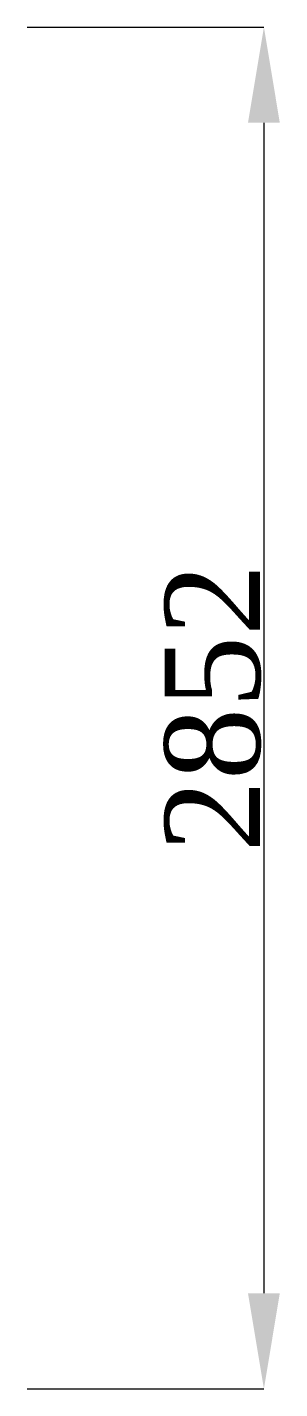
# Model space of a CAD drawing. Header units: millimetres. Extents: x 0 to 13151789, y -1482478 to 0.
# Drawn here: x 0 to 530, y -1377005 to -1374153 of the extents above; entities that cross this region are included whole.
import ezdxf

# ---------------------------------------------------------------- set-up
doc = ezdxf.new("R2010")
doc.units = ezdxf.units.MM
doc.header["$LTSCALE"] = 0.4
doc.header["$MEASUREMENT"] = 0
doc.header["$PDMODE"] = 66
doc.layers.get('Defpoints').update_dxf_attribs({"lineweight": 0})
doc.layers.add('Layer 1', color=7, linetype='Continuous', lineweight=0)
doc.styles.add('style2', font='ARIALN.TTF')
doc.styles.add('TNROMAN', font='times.ttf')
doc.dimstyles.new('shahid', dxfattribs={"dimtxt": 37.0005, "dimasz": 20, "dimexe": 8, "dimexo": 10, "dimgap": 5, "dimtad": 3, "dimdec": 0, "dimrnd": 1, "dimzin": 0, "dimdsep": 46, "dimtxsty": 'style2', "dimcen": 0.09, "dimclrt": 1, "dimadec": 0, "dimazin": 0, "dimtfac": 1, "dimtdec": 0, "dimtix": 1, "dimtmove": 1, "dimatfit": 3, "dimfxl": 1, "dimtolj": 1, "dimtzin": 0, "dimlwd": 5, "dimlwe": 5, "dimarcsym": 0})

# ---------------------------------------------------------------- blocks, each defined once
blk = doc.blocks.new('*D261')
at = {"layer": 'Defpoints', "color": 0, "lineweight": 0, "transparency": 16777216}
for p in [(0, -1374152.8), (0, -1377004.8), (496.4, -1377004.8)]:
    blk.add_point(p, dxfattribs=at)
at = {"layer": 'Layer 1', "color": 8, "lineweight": 5, "transparency": 16777216}
for p, q in [((0, -1374152.8), (496.4, -1374152.8)), ((496.4, -1374352.8), (496.4, -1376804.8)), ((0, -1377004.8), (496.4, -1377004.8))]:
    blk.add_line(p, q, dxfattribs=at)
at = {"layer": 'Layer 1', "color": 8, "lineweight": 0, "transparency": 16777216}
for points in [[(463, -1374352.8), (529.7, -1374352.8), (496.4, -1374152.8)], [(463, -1376804.8), (529.7, -1376804.8), (496.4, -1377004.8)]]:
    blk.add_solid(points, dxfattribs=at)
at = {"layer": 'Layer 1', "color": 2, "lineweight": 0, "transparency": 16777216, "insert": (389.6, -1375578.8), "char_height": 200, "attachment_point": 5, "rotation": 90, "style": 'TNROMAN'}
blk.add_mtext('\\A1;2852', dxfattribs=at)

msp = doc.modelspace()

# ---------------------------------------------------------------- dimensions: what is measured, and where the dimension line sits
at = {"layer": 'Layer 1', "color": 0, "lineweight": 0}
dim = msp.add_aligned_dim(p1=(0, -1374152.8), p2=(0, -1377004.8), distance=496.4, dimstyle='shahid', override={"dimtxt": 200, "dimasz": 200, "dimexe": 0, "dimexo": 0, "dimtxsty": 'TNROMAN', "dimclrd": 8, "dimclre": 8, "dimclrt": 2}, dxfattribs=at)
dim.commit()
dim.dimension.update_dxf_attribs({"geometry": '*D261', "text_midpoint": (389.6, -1375578.8)})

doc.saveas('drawing.dxf')
